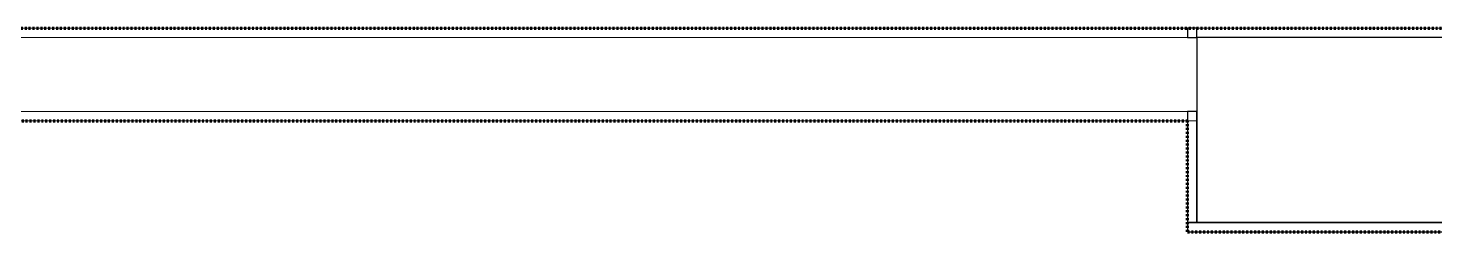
# Model space of a CAD drawing. Header units: millimetres. Extents: x -5300 to 98858, y -5196 to 93886.
# Drawn here: x 25357 to 27636, y 42835 to 43165 of the extents above; entities that cross this region are included whole.
import ezdxf

# ---------------------------------------------------------------- set-up
doc = ezdxf.new("R2010")
doc.units = ezdxf.units.MM
doc.linetypes.add('Штрих', pattern=[6.35, 3.175, -3.175])
doc.linetypes.add('Штрих_2_', pattern=[6.35, 3.175, -3.175])
for name, color, linetype, lineweight, true_color in [('_Разделитель помещений_', 4, 'Штрих', 70, 0x00ffff), ('Колонны', 7, 'Continuous', 18, 0x7f7f7f), ('Стены', 7, 'Continuous', 18, 0x7f7f7f), ('Стены разрез', 7, 'Continuous', 50, 0x7f7f7f)]:
    doc.layers.add(name, color=color, linetype=linetype, lineweight=lineweight, true_color=true_color)

# ---------------------------------------------------------------- blocks, each defined once
blk = doc.blocks.new('СТ_ВОКОЛ-006 42264 - СТ_ВОКОЛ-006 2-241667-Подвал')
at = {"layer": 'Стены', "color": 254, "true_color": 0xd4d4d4}
blk.add_line((27250, 42850), (27750, 42850), dxfattribs=at)
blk = doc.blocks.new('СТ_ВОКОЛ-006 42264 - СТ_ВОКОЛ-006 42264-241664-Подвал')
at = {"layer": 'Стены', "color": 254, "true_color": 0xd4d4d4}
for p, q in [((27235, 42850), (27235, 42850)), ((27765, 42850), (27765, 42850)), ((27235, 42835), (27235, 42835)), ((27765, 42835), (27765, 42835))]:
    blk.add_line(p, q, dxfattribs=at)
at = {"layer": 'Стены разрез', "color": 254, "lineweight": 25, "true_color": 0xd4d4d4}
for p, q in [((27765, 42850), (27235, 42850)), ((27235, 42850), (27235, 42835)), ((27765, 42835), (27765, 42850)), ((27235, 42835), (27765, 42835))]:
    blk.add_line(p, q, dxfattribs=at)
blk.add_blockref('СТ_ВОКОЛ-006 42264 - СТ_ВОКОЛ-006 2-241667-Подвал', (0, 0))
blk = doc.blocks.new('СТ_ВОКОЛ-009 42589 - СТ_ВОКОЛ-009 2-241706-Подвал')
at = {"layer": 'Стены', "color": 254, "true_color": 0xd4d4d4}
blk.add_line((27250, 43164.999972), (27250, 42850), dxfattribs=at)
blk = doc.blocks.new('СТ_ВОКОЛ-009 42589 - СТ_ВОКОЛ-009 42589-241703-Подвал')
at = {"layer": 'Стены', "color": 254, "true_color": 0xd4d4d4}
for p, q in [((27235, 43164.999972), (27235, 43164.999972)), ((27235, 43150), (27235, 43150)), ((27250, 43164.999972), (27250, 43164.999972)), ((27250, 43150), (27250, 43150)), ((27235, 43030), (27235, 43030)), ((27250, 43030), (27250, 43030)), ((27235, 42850), (27235, 42850)), ((27250, 42850), (27250, 42850))]:
    blk.add_line(p, q, dxfattribs=at)
at = {"layer": 'Стены разрез', "color": 254, "lineweight": 25, "true_color": 0xd4d4d4}
for p, q in [((27250, 43164.999972), (27235, 43164.999972)), ((27235, 43164.999972), (27235, 43150)), ((27235, 43150), (27250, 43150)), ((27250, 43150), (27250, 43164.999972)), ((27250, 43030), (27235, 43030)), ((27235, 43030), (27235, 42850)), ((27250, 42850), (27250, 43030)), ((27235, 42850), (27250, 42850))]:
    blk.add_line(p, q, dxfattribs=at)
blk.add_blockref('СТ_ВОКОЛ-009 42589 - СТ_ВОКОЛ-009 2-241706-Подвал', (0, 0))
blk = doc.blocks.new('СТВ_Перегородка_Кирпич 47552 - СТВ_Перегородка_Кирпич 2-242169-Подвал')
at = {"layer": 'Стены', "color": 254, "true_color": 0xd4d4d4}
blk.add_line((15750, 43150), (33250, 43150), dxfattribs=at)
blk = doc.blocks.new('СТВ_Перегородка_Кирпич 47552 - СТВ_Перегородка_Кирпич-242162-Подвал')
at = {"layer": 'Стены', "color": 254, "true_color": 0xd4d4d4}
for p, q in [((15750, 43165), (33250, 43165)), ((15750, 43165), (33250, 43165)), ((15750, 43150), (33250, 43150)), ((33250, 43150), (15750, 43150)), ((21750, 43150), (27250, 43150)), ((27250, 43150), (21750, 43150)), ((27250, 43150), (21750, 43150)), ((21765, 43165), (27235, 43165)), ((21765, 43150), (27235, 43150)), ((27235, 43165), (27235, 43150)), ((27250, 43165), (27235, 43165)), ((27235, 43150), (27235, 43165)), ((27235, 43165), (27235, 43165)), ((27235, 43150), (27235, 43165)), ((27235, 43165), (27235, 43165)), ((27250, 43165), (27235, 43165)), ((27250, 43150), (27235, 43150)), ((27235, 43150), (27235, 43150)), ((27235, 43150), (27250, 43150)), ((27235, 43150), (27235, 43150)), ((27250, 43165), (27250, 43165)), ((27250, 43165), (27250, 43150)), ((27250, 43165), (27250, 43150)), ((27250, 43150), (27250, 43165)), ((27250, 43165), (27750, 43165)), ((27250, 43165), (27250, 43165)), ((27250, 43150), (27750, 43150)), ((27250, 43150), (27250, 43150)), ((27250, 43150), (27250, 43150)), ((27250, 43150), (27250, 43030)), ((27250, 43030), (27250, 43150)), ((27250, 43150), (27250, 43150)), ((27250, 43030), (27250, 43150)), ((27250, 43150), (27250, 43150)), ((21750, 43030), (27250, 43030)), ((21750, 43030), (27250, 43030)), ((27250, 43030), (21750, 43030)), ((21750, 43030), (27250, 43030)), ((27250, 43030), (21750, 43030)), ((27235, 43030), (21765, 43030)), ((27250, 43030), (27235, 43030)), ((27235, 43030), (27235, 43015)), ((27235, 43030), (27235, 43030)), ((27235, 43015), (27235, 43030)), ((27235, 43015), (27235, 43030)), ((27235, 43030), (27250, 43030)), ((27235, 43030), (27235, 43030)), ((27250, 43030), (27250, 43030)), ((27250, 43030), (27250, 43030)), ((27250, 43030), (27250, 43015)), ((27250, 43030), (27250, 43015)), ((27250, 43015), (27250, 43030)), ((27250, 43030), (27250, 43030)), ((27250, 43015), (27250, 43030)), ((27250, 43030), (27250, 43030)), ((21750, 43015), (27250, 43015)), ((27250, 43015), (21750, 43015)), ((21765, 43015), (27235, 43015)), ((27250, 43015), (27235, 43015)), ((27235, 43015), (27235, 43015)), ((27235, 43015), (27250, 43015)), ((27235, 43015), (27235, 43015)), ((27250, 43015), (27250, 43015)), ((27250, 43015), (27250, 43015))]:
    blk.add_line(p, q, dxfattribs=at)
blk = doc.blocks.new('СТВ_Перегородка_Кирпич 47552 - СТВ_Перегородка_Кирпич 47552-242166-Подвал')
for name in ['СТВ_Перегородка_Кирпич 47552 - СТВ_Перегородка_Кирпич-242162-Подвал', 'СТВ_Перегородка_Кирпич 47552 - СТВ_Перегородка_Кирпич 2-242169-Подвал']:
    blk.add_blockref(name, (0, 0))
blk = doc.blocks.new('КОЛ-004 500х300 500 x 300 42143 - КОЛ-004 500х300 500 x 300 42143-384666-Подвал')
at = {"layer": 'Колонны', "color": 254, "lineweight": 25, "true_color": 0xd4d4d4}
for p, q in [((250, 150), (-250, 150)), ((-250, 150), (-250, -150)), ((250, -150), (250, 150)), ((-250, -150), (250, -150))]:
    blk.add_line(p, q, dxfattribs=at)
at = {"layer": 'Колонны', "color": 254, "true_color": 0xd4d4d4}
for p, q in [((-250, 150), (-250, 150)), ((250, 150), (250, 150)), ((-250, -150), (-250, -150)), ((250, -150), (250, -150))]:
    blk.add_line(p, q, dxfattribs=at)

msp = doc.modelspace()

# ---------------------------------------------------------------- linework, layer by layer
at = {"layer": '_Разделитель помещений_', "color": 131, "linetype": 'Штрих_2_', "true_color": 0xaaffff}
for p, q in [((15750, 43165), (57830, 43165)), ((21765, 43015), (27235, 43015)), ((27235, 42835), (27235, 43015)), ((27235, 42835), (27765, 42835))]:
    msp.add_line(p, q, dxfattribs=at)

# ---------------------------------------------------------------- block references
at = {"layer": 'Колонны', "color": 254, "true_color": 0xd4d4d4}
msp.add_blockref('КОЛ-004 500х300 500 x 300 42143 - КОЛ-004 500х300 500 x 300 42143-384666-Подвал', (27500, 43000), dxfattribs=at)
at = {"layer": 'Стены', "color": 254, "true_color": 0xd4d4d4}
for name in ['СТВ_Перегородка_Кирпич 47552 - СТВ_Перегородка_Кирпич 47552-242166-Подвал', 'СТ_ВОКОЛ-009 42589 - СТ_ВОКОЛ-009 42589-241703-Подвал', 'СТ_ВОКОЛ-006 42264 - СТ_ВОКОЛ-006 42264-241664-Подвал']:
    msp.add_blockref(name, (0, 0), dxfattribs=at)

doc.saveas('drawing.dxf')
